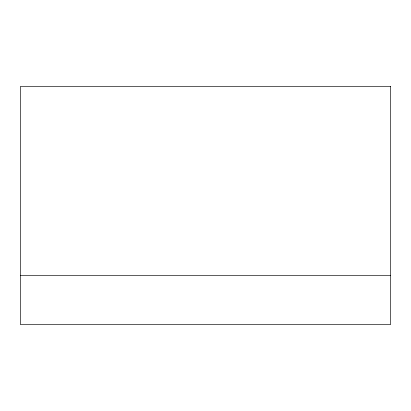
<?xml version="1.0" encoding="UTF-8"?>
<svg xmlns="http://www.w3.org/2000/svg" width="411" height="411" viewBox="0 0 411 411"><rect width="100%" height="100%" fill="white"/><g stroke="black" fill="none" stroke-linecap="round" stroke-linejoin="round"><path stroke-width="0.62" d="M20.55 275.37L390.45 275.37M390.45 86.31L20.55 86.31L20.55 324.69L390.45 324.69L390.45 86.31"/></g></svg>
